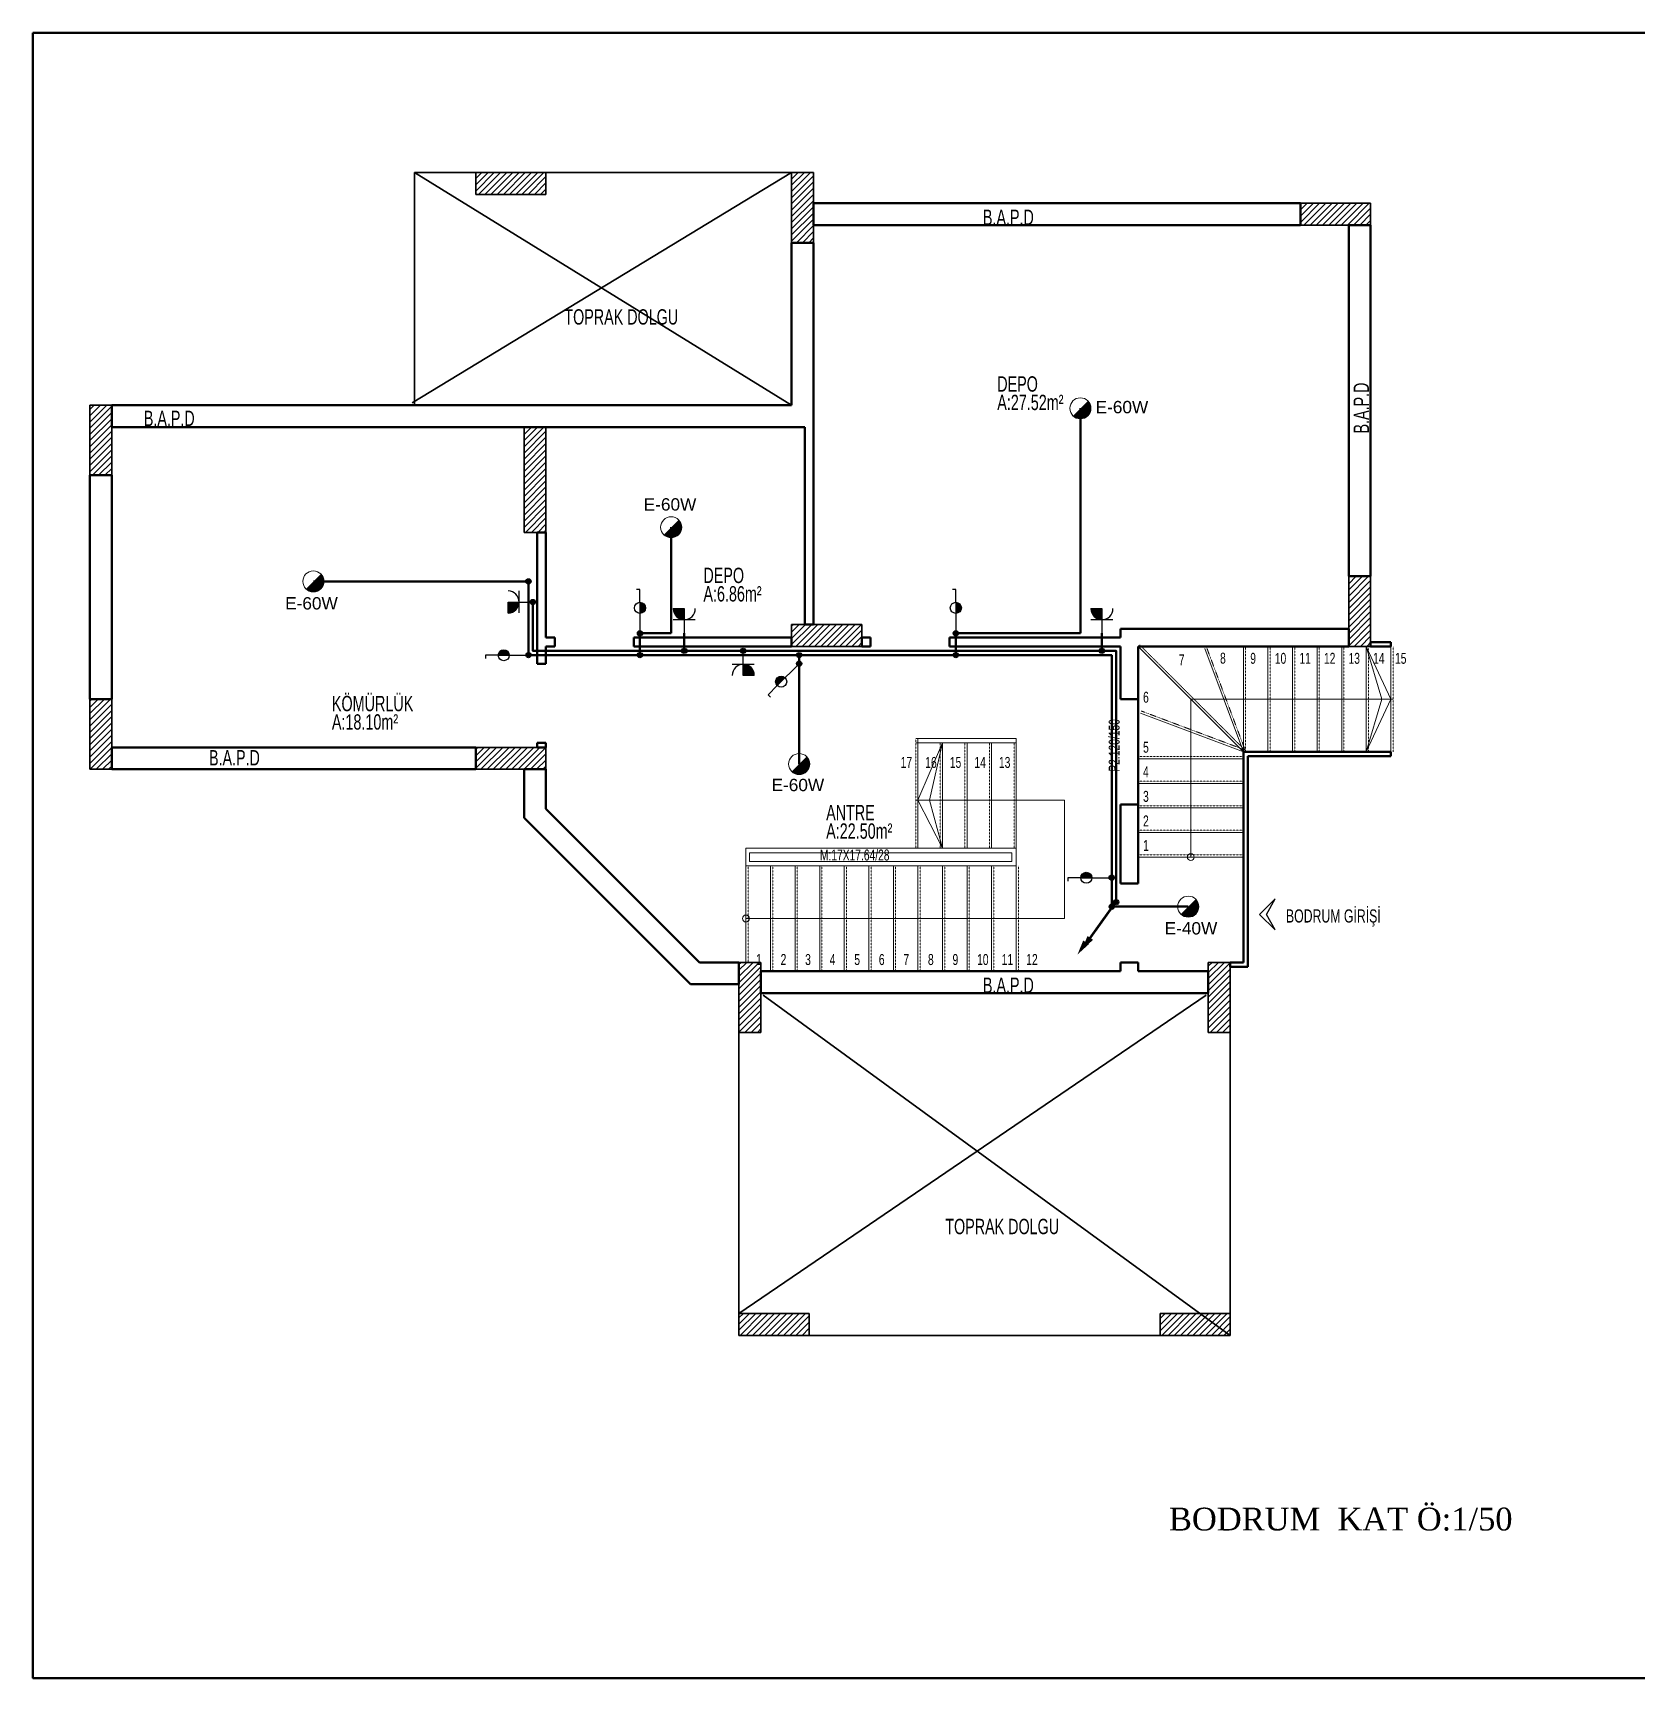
# Model space of a CAD drawing. Header units: millimetres. Extents: x -1928 to 11205, y 969 to 2843.
# Drawn here: x 1235 to 3062, y 969 to 2843 of the extents above; entities that cross this region are included whole.
import ezdxf
from ezdxf.enums import TextEntityAlignment as Align

# ---------------------------------------------------------------- set-up
doc = ezdxf.new("R2010")
doc.units = ezdxf.units.MM
doc.linetypes.add('__ZG_T_P__9', pattern=[0.1, 0, -0.1])
doc.linetypes.add('DASHDOT', pattern=[25.4, 12.7, -6.35, 0, -6.35])
for name, color, linetype, lineweight in [('1', 180, 'Continuous', 50), ('2', 240, 'Continuous', 35), ('AYD.LİNYESİ', 1, 'Continuous', 50), ('DİYAFON', 41, 'DASHDOT', 20), ('DUVAR', 7, 'Continuous', 25), ('EHAT_PRIZ', 4, 'Continuous', 50), ('ELEKT', 2, 'Continuous', 50), ('SEMBOL', 3, 'Continuous', 18), ('ZİL', 53, 'DASHDOT', 20)]:
    doc.layers.add(name, color=color, linetype=linetype, lineweight=lineweight)
for name, color, linetype, lineweight, true_color in [('10', 7, 'Continuous', 13, 0xffc4c4), ('11', 7, '__ZG_T_P__9', 13, 0xffc4c4), ('6', 7, 'Continuous', 25, 0x5454ff)]:
    doc.layers.add(name, color=color, linetype=linetype, lineweight=lineweight, true_color=true_color)
for name, color, linetype in [('H', 3, 'Continuous'), ('hat', 3, 'Continuous'), ('LAMBA', 1, 'Continuous'), ('priz', 4, 'Continuous'), ('S', 2, 'Continuous'), ('ışık', 1, 'Continuous')]:
    doc.layers.add(name, color=color, linetype=linetype)
doc.styles.add('ARIAL', font='arial.ttf')
doc.styles.add('MEKAN', font='times.ttf')
doc.styles.add('TXTX', font='arial.ttf')

# ---------------------------------------------------------------- blocks, each defined once
blk = doc.blocks.new('ELAMBA')
at = {"layer": 'LAMBA', "const_width": 15}
blk.add_lwpolyline([(-20.3, -5.3, 1), (-9.7, 5.3, 1)], format="xyb", dxfattribs=at)
at = {"layer": 'SEMBOL'}
blk.add_circle((-15, 0), 15, dxfattribs=at)
blk = doc.blocks.new('B')
at = {"layer": 'hat'}
blk.add_hatch(color=256, dxfattribs=at).paths.add_polyline_path([(3, -0.1, 1), (-3, -0.1, 1)])
blk.add_circle((0, -0.1), 3, dxfattribs=at)
blk = doc.blocks.new('NORA')
for p, q in [((0, 0.228), (-0.032, 0.228)), ((0, 0.105), (0, 0.228))]:
    blk.add_line(p, q)
blk.add_circle((0, 0.053), 0.0525)
blk = doc.blocks.new('A')
at = {"layer": 'S', "xscale": 100, "yscale": 100, "zscale": 100, "rotation": 180}
blk.add_blockref('NORA', (0, 0), dxfattribs=at)

msp = doc.modelspace()

# ---------------------------------------------------------------- hatches: boundary and pattern name
at = {"layer": 'priz'}
for points in [[(1789.1, 2194.6), (1776.5, 2194.6), (1776.5, 2182, 0.414214)], [(1977.2, 2174.6), (1977.2, 2187.2), (1964.6, 2187.2, 0.414214)], [(2453.3, 2174.6), (2453.3, 2187.2), (2440.7, 2187.2, 0.414214)], [(2044.5, 2123.5), (2044.5, 2110.9), (2057.1, 2110.9, 0.414214)]]:
    msp.add_hatch(color=4, dxfattribs=at).paths.add_polyline_path(points)
at = {"layer": 'ışık'}
for points in [[(1926.7, 2181.6, 0.414214), (1933, 2187.9, 0.414214), (1926.7, 2194.2)], [(2286.8, 2181.6, 0.414214), (2293.1, 2187.9, 0.414214), (2286.8, 2194.2)], [(1777.9, 2134, 0.414214), (1771.6, 2140.3, 0.414214), (1765.3, 2134)], [(2092.2, 2108.3, 0.414214), (2083.3, 2108.3, 0.414214), (2083.3, 2099.4)], [(2441.9, 1880.4, 0.414214), (2435.6, 1886.7, 0.414214), (2429.3, 1880.4)]]:
    msp.add_hatch(color=256, dxfattribs=at).paths.add_polyline_path(points)

# ---------------------------------------------------------------- linework, layer by layer
for p, q in [((2464.5, 1847.5), (2432, 1802)), ((2469.5, 1852.6), (2436.9, 1807.1))]:
    msp.add_line(p, q)
for points in [[(2432, 1809), (2438.3, 1804.6), (2425.5, 1793)], [(2436.9, 1814.1), (2443.2, 1809.7), (2430.4, 1798.1)]]:
    msp.add_solid(points)
at = {"layer": '1', "color": 180, "linetype": 'ByBlock', "lineweight": 50}
for p, q in [((2679.6, 2649), (2124.6, 2649)), ((2124.6, 2649), (2124.6, 2624)), ((2679.6, 2624), (2679.6, 2649)), ((2124.6, 2624), (2679.6, 2624)), ((2759.6, 2624), (2734.6, 2624)), ((2734.6, 2624), (2734.6, 2224)), ((2759.6, 2224), (2759.6, 2624)), ((2099.6, 2604), (2099.6, 2419)), ((2124.6, 2604), (2099.6, 2604)), ((2124.6, 2419), (2124.6, 2604)), ((2099.6, 2419), (1324.6, 2419)), ((1324.6, 2419), (1324.6, 2394)), ((2124.6, 2394), (2124.6, 2419)), ((1324.6, 2394), (1794.6, 2394)), ((1794.6, 2394), (1819.6, 2394)), ((1819.6, 2394), (2114.6, 2394)), ((2114.6, 2394), (2114.6, 2169)), ((2124.6, 2169), (2124.6, 2394)), ((1324.6, 2339), (1299.6, 2339)), ((1299.6, 2339), (1299.6, 2084)), ((1324.6, 2084), (1324.6, 2339)), ((1809.6, 2274), (1809.6, 2124)), ((1819.6, 2274), (1809.6, 2274)), ((1819.6, 2154), (1819.6, 2274)), ((2734.6, 2224), (2759.6, 2224)), ((2114.6, 2169), (2124.6, 2169)), ((2494.6, 2164), (2474.6, 2164)), ((2474.6, 2164), (2474.6, 2154)), ((2734.6, 2164), (2494.6, 2164)), ((2734.6, 2144), (2734.6, 2164)), ((1829.6, 2154), (1819.6, 2154)), ((1819.6, 2144), (1829.6, 2144)), ((1819.6, 2124), (1819.6, 2144)), ((1829.6, 2154), (1829.6, 2144)), ((1919.6, 2144), (1919.6, 2154)), ((2099.6, 2154), (1919.6, 2154)), ((1919.6, 2144), (2099.6, 2144)), ((2099.6, 2144), (2099.6, 2154)), ((2189.6, 2154), (2179.6, 2154)), ((2179.6, 2154), (2179.6, 2144)), ((2179.6, 2144), (2189.6, 2144)), ((2189.6, 2154), (2189.6, 2144)), ((2279.6, 2144), (2279.6, 2154)), ((2474.6, 2154), (2279.6, 2154)), ((2279.6, 2144), (2474.6, 2144)), ((2474.6, 2144), (2474.6, 2084)), ((2494.6, 2084), (2494.6, 2144)), ((2494.6, 2144), (2734.6, 2144)), ((2782.6, 2149), (2759.6, 2149)), ((2759.6, 2149), (2759.6, 2144)), ((2759.6, 2144), (2782.6, 2144)), ((2782.6, 2144), (2782.6, 2149)), ((1819.6, 2124), (1809.6, 2124)), ((1299.6, 2084), (1324.6, 2084)), ((2494.6, 2084), (2474.6, 2084)), ((1739.6, 2029), (1324.6, 2029)), ((1324.6, 2029), (1324.6, 2004)), ((1739.6, 2004), (1739.6, 2029)), ((1809.6, 2034), (1819.6, 2034)), ((1809.6, 2034), (1809.6, 2029)), ((1809.6, 2029), (1819.6, 2029)), ((1819.6, 2029), (1819.6, 2034)), ((2614.6, 1784), (2614.6, 2024)), ((2614.6, 2024), (2614.6, 1784)), ((2616.6, 2024), (2614.6, 2024)), ((2754.6, 2024), (2616.6, 2024)), ((2619.6, 2019), (2754.6, 2019)), ((2619.6, 1779), (2619.6, 2019)), ((2782.6, 2024), (2754.6, 2024)), ((2754.6, 2019), (2782.6, 2019)), ((2782.6, 2019), (2782.6, 2024)), ((1324.6, 2004), (1739.6, 2004)), ((1809.6, 2004), (1794.6, 2004)), ((1794.6, 2004), (1794.6, 1948.7)), ((1819.6, 2004), (1809.6, 2004)), ((1819.6, 1959), (1819.6, 2004)), ((1994.6, 1784), (1819.6, 1959)), ((2474.6, 1964), (2494.6, 1964)), ((2474.6, 1964), (2474.6, 1874)), ((2494.6, 1874), (2494.6, 1964)), ((1794.6, 1948.7), (1984.2, 1759)), ((2494.6, 1874), (2474.6, 1874)), ((2039.6, 1784), (1994.6, 1784)), ((2039.6, 1774), (2039.6, 1784)), ((2474.6, 1784), (2494.6, 1784)), ((2474.6, 1784), (2474.6, 1774)), ((2494.6, 1774), (2494.6, 1784)), ((2614.6, 1784), (2599.6, 1784)), ((2599.6, 1784), (2599.6, 1779)), ((2039.6, 1759), (2039.6, 1774)), ((2474.6, 1774), (2064.6, 1774)), ((2064.6, 1774), (2064.6, 1749)), ((2574.6, 1774), (2494.6, 1774)), ((2574.6, 1749), (2574.6, 1774)), ((2599.6, 1779), (2614.6, 1779)), ((2614.6, 1779), (2619.6, 1779)), ((1984.2, 1759), (2039.6, 1759)), ((2064.6, 1749), (2474.6, 1749)), ((2474.6, 1749), (2494.6, 1749)), ((2494.6, 1749), (2574.6, 1749))]:
    msp.add_line(p, q, dxfattribs=at)
at = {"layer": '10', "color": 254, "linetype": 'ByBlock', "lineweight": 13, "true_color": 0xffc4c4}
for p, q in [((2614.6, 2024), (2494.6, 2144)), ((2614.6, 2024), (2570.5, 2141.5)), ((2614.6, 2024), (2614.6, 2144)), ((2642.6, 2024), (2642.6, 2144)), ((2670.6, 2024), (2670.6, 2144)), ((2698.6, 2024), (2698.6, 2144)), ((2726.6, 2024), (2726.6, 2144)), ((2754.6, 2024), (2754.6, 2144)), ((2782.6, 2084), (2754.6, 2144)), ((2754.6, 2144), (2772.2, 2084)), ((2782.6, 2024), (2782.6, 2144)), ((2554.6, 1904), (2554.6, 2084)), ((2785.1, 2084), (2554.6, 2084)), ((2772.2, 2084), (2754.6, 2024)), ((2754.6, 2024), (2782.6, 2084)), ((2614.6, 2024), (2497.1, 2068.1)), ((2241.1, 2039), (2355.6, 2039)), ((2241.1, 2034), (2355.6, 2034)), ((2243.6, 1914), (2243.6, 2039)), ((2243.6, 1969), (2271.6, 2034)), ((2271.6, 2034), (2256.6, 1969)), ((2271.6, 1914), (2271.6, 2034)), ((2299.6, 1914), (2299.6, 2034)), ((2327.6, 1914), (2327.6, 2034)), ((2355.6, 1894), (2355.6, 2039)), ((2495.6, 2016), (2614.6, 2016)), ((2495.6, 1988), (2614.6, 1988)), ((2241.1, 1969), (2410.6, 1969)), ((2271.6, 1914), (2243.6, 1969)), ((2256.6, 1969), (2271.6, 1914)), ((2410.6, 1969), (2410.6, 1834)), ((2494.6, 1874), (2494.6, 1954)), ((2495.6, 1960), (2614.6, 1960)), ((2495.6, 1932), (2614.6, 1932)), ((2047.6, 1914), (2355.6, 1914)), ((2047.6, 1914), (2047.6, 1784)), ((2355.6, 1894), (2047.6, 1894)), ((2051.6, 1909), (2350.6, 1909)), ((2051.6, 1899), (2051.6, 1909)), ((2350.6, 1899), (2051.6, 1899)), ((2075.6, 1894), (2075.6, 1774)), ((2103.6, 1894), (2103.6, 1774)), ((2131.6, 1894), (2131.6, 1774)), ((2159.6, 1894), (2159.6, 1774)), ((2187.6, 1894), (2187.6, 1774)), ((2215.6, 1894), (2215.6, 1774)), ((2243.6, 1894), (2243.6, 1774)), ((2271.6, 1894), (2271.6, 1774)), ((2299.6, 1894), (2299.6, 1774)), ((2327.6, 1894), (2327.6, 1774)), ((2350.6, 1909), (2350.6, 1899)), ((2355.6, 1894), (2355.6, 1774)), ((2495.6, 1904), (2614.6, 1904)), ((2047.6, 1834), (2410.6, 1834))]:
    msp.add_line(p, q, dxfattribs=at)
for centre in [(2554.6, 1904), (2047.6, 1834)]:
    msp.add_circle(centre, 3.92, dxfattribs=at)
at = {"layer": '11', "color": 254, "linetype": '__ZG_T_P__9', "lineweight": 13, "true_color": 0xffc4c4}
for p, q in [((2616.4, 2025.8), (2496.4, 2145.8)), ((2616.9, 2024.9), (2572.8, 2142.4)), ((2617.1, 2024), (2617.1, 2144)), ((2645.1, 2024), (2645.1, 2144)), ((2673.1, 2024), (2673.1, 2144)), ((2701.1, 2024), (2701.1, 2144)), ((2729.1, 2024), (2729.1, 2144)), ((2757.1, 2024), (2757.1, 2141.5)), ((2785.1, 2024), (2785.1, 2144)), ((2615.5, 2026.4), (2498, 2070.5)), ((2241.1, 1914), (2241.1, 2039)), ((2269.1, 1914), (2269.1, 2034)), ((2297.1, 1914), (2297.1, 2034)), ((2325.1, 1914), (2325.1, 2034)), ((2353.1, 1914), (2353.1, 2034)), ((2495.6, 2018.5), (2614.6, 2018.5)), ((2495.6, 1990.5), (2614.6, 1990.5)), ((2495.6, 1962.5), (2614.6, 1962.5)), ((2495.6, 1934.5), (2614.6, 1934.5)), ((2050.1, 1894), (2050.1, 1784)), ((2078.1, 1894), (2078.1, 1774)), ((2106.1, 1894), (2106.1, 1774)), ((2134.1, 1894), (2134.1, 1774)), ((2162.1, 1894), (2162.1, 1774)), ((2190.1, 1894), (2190.1, 1774)), ((2218.1, 1894), (2218.1, 1774)), ((2246.1, 1894), (2246.1, 1774)), ((2274.1, 1894), (2274.1, 1774)), ((2302.1, 1894), (2302.1, 1774)), ((2330.1, 1894), (2330.1, 1774)), ((2358.1, 1894), (2358.1, 1774)), ((2495.6, 1906.5), (2614.6, 1906.5)), ((2614.6, 1904), (2589.6, 1904))]:
    msp.add_line(p, q, dxfattribs=at)
at = {"layer": '2', "color": 240, "linetype": 'ByBlock', "lineweight": 35}
for p, q in [((2099.6, 2684), (1667.1, 2421.5)), ((1669.6, 2419), (1669.6, 2684)), ((1669.6, 2684), (2099.6, 2684)), ((2099.6, 2419), (1669.6, 2684)), ((1739.6, 2670), (1753.6, 2684)), ((1739.6, 2662.9), (1760.7, 2684)), ((1739.6, 2677.1), (1746.6, 2684)), ((1819.6, 2684), (1739.6, 2684)), ((1739.6, 2684), (1739.6, 2659)), ((1742.8, 2659), (1767.8, 2684)), ((1749.9, 2659), (1774.9, 2684)), ((1756.9, 2659), (1781.9, 2684)), ((1764, 2659), (1789, 2684)), ((1771.1, 2659), (1796.1, 2684)), ((1778.1, 2659), (1803.1, 2684)), ((1785.2, 2659), (1810.2, 2684)), ((1792.3, 2659), (1817.3, 2684)), ((1819.6, 2659), (1819.6, 2684)), ((2099.6, 2662.3), (2121.3, 2684)), ((2099.6, 2676.4), (2107.2, 2684)), ((2099.6, 2669.4), (2114.3, 2684)), ((2099.6, 2683.5), (2100.1, 2684)), ((2124.6, 2684), (2099.6, 2684)), ((2099.6, 2684), (2099.6, 2604)), ((2124.6, 2649), (2124.6, 2684)), ((1799.3, 2659), (1819.6, 2679.3)), ((1806.4, 2659), (1819.6, 2672.2)), ((1813.5, 2659), (1819.6, 2665.1)), ((2099.6, 2655.2), (2124.6, 2680.2)), ((2099.6, 2648.2), (2124.6, 2673.2)), ((2099.6, 2641.1), (2124.6, 2666.1)), ((1739.6, 2659), (1819.6, 2659)), ((2099.6, 2634), (2124.6, 2659)), ((2099.6, 2626.9), (2124.6, 2651.9)), ((2099.6, 2619.9), (2124.6, 2644.9)), ((2124.6, 2624), (2124.6, 2649)), ((2679.6, 2634.2), (2694.4, 2649)), ((2679.6, 2648.3), (2680.3, 2649)), ((2679.6, 2627.1), (2701.5, 2649)), ((2679.6, 2641.3), (2687.4, 2649)), ((2679.6, 2649), (2679.6, 2624)), ((2759.6, 2649), (2679.6, 2649)), ((2683.6, 2624), (2708.6, 2649)), ((2690.7, 2624), (2715.7, 2649)), ((2697.7, 2624), (2722.7, 2649)), ((2704.8, 2624), (2729.8, 2649)), ((2711.9, 2624), (2736.9, 2649)), ((2718.9, 2624), (2743.9, 2649)), ((2726, 2624), (2751, 2649)), ((2733.1, 2624), (2758.1, 2649)), ((2740.2, 2624), (2759.6, 2643.5)), ((2759.6, 2624), (2759.6, 2649)), ((2099.6, 2612.8), (2124.6, 2637.8)), ((2099.6, 2605.7), (2124.6, 2630.7)), ((2747.2, 2624), (2759.6, 2636.4)), ((2754.3, 2624), (2759.6, 2629.3)), ((2105, 2604), (2124.6, 2623.7)), ((2112, 2604), (2124.6, 2616.6)), ((2119.1, 2604), (2124.6, 2609.5)), ((2124.6, 2604), (2124.6, 2624)), ((2679.6, 2624), (2734.6, 2624)), ((2734.6, 2624), (2759.6, 2624)), ((2099.6, 2604), (2124.6, 2604)), ((1299.6, 2399.7), (1318.9, 2419)), ((1299.6, 2413.8), (1304.8, 2419)), ((1299.6, 2406.8), (1311.9, 2419)), ((1324.6, 2419), (1299.6, 2419)), ((1299.6, 2419), (1299.6, 2339)), ((1324.6, 2394), (1324.6, 2419)), ((1299.6, 2392.6), (1324.6, 2417.6)), ((1299.6, 2385.6), (1324.6, 2410.6)), ((1299.6, 2378.5), (1324.6, 2403.5)), ((1299.6, 2371.4), (1324.6, 2396.4)), ((1299.6, 2364.3), (1324.6, 2389.3)), ((1299.6, 2357.3), (1324.6, 2382.3)), ((1324.6, 2339), (1324.6, 2394)), ((1794.6, 2371.4), (1817.2, 2394)), ((1794.6, 2385.6), (1803, 2394)), ((1794.6, 2378.5), (1810.1, 2394)), ((1794.6, 2392.7), (1796, 2394)), ((1819.6, 2394), (1794.6, 2394)), ((1794.6, 2394), (1794.6, 2274)), ((1794.6, 2364.4), (1819.6, 2389.4)), ((1794.6, 2357.3), (1819.6, 2382.3)), ((1819.6, 2274), (1819.6, 2394)), ((1299.6, 2350.2), (1324.6, 2375.2)), ((1299.6, 2343.1), (1324.6, 2368.1)), ((1794.6, 2350.2), (1819.6, 2375.2)), ((1794.6, 2343.2), (1819.6, 2368.2)), ((1302.6, 2339), (1324.6, 2361.1)), ((1309.6, 2339), (1324.6, 2354)), ((1316.7, 2339), (1324.6, 2346.9)), ((1794.6, 2336.1), (1819.6, 2361.1)), ((1794.6, 2329), (1819.6, 2354)), ((1794.6, 2321.9), (1819.6, 2346.9)), ((1299.6, 2339), (1324.6, 2339)), ((1323.8, 2339), (1324.6, 2339.8)), ((1794.6, 2314.9), (1819.6, 2339.9)), ((1794.6, 2307.8), (1819.6, 2332.8)), ((1794.6, 2300.7), (1819.6, 2325.7)), ((1794.6, 2293.7), (1819.6, 2318.7)), ((1794.6, 2286.6), (1819.6, 2311.6)), ((1794.6, 2279.5), (1819.6, 2304.5)), ((1796.2, 2274), (1819.6, 2297.4)), ((1803.3, 2274), (1819.6, 2290.4)), ((1794.6, 2274), (1809.6, 2274)), ((1809.6, 2274), (1819.6, 2274)), ((1810.3, 2274), (1819.6, 2283.3)), ((1817.4, 2274), (1819.6, 2276.2)), ((2734.6, 2208.4), (2750.3, 2224)), ((2734.6, 2222.5), (2736.1, 2224)), ((2734.6, 2201.3), (2757.3, 2224)), ((2734.6, 2215.4), (2743.2, 2224)), ((2759.6, 2224), (2734.6, 2224)), ((2734.6, 2224), (2734.6, 2164)), ((2734.6, 2194.2), (2759.6, 2219.2)), ((2734.6, 2187.1), (2759.6, 2212.1)), ((2759.6, 2149), (2759.6, 2224)), ((2734.6, 2180.1), (2759.6, 2205.1)), ((2734.6, 2173), (2759.6, 2198)), ((2734.6, 2165.9), (2759.6, 2190.9)), ((2734.6, 2158.9), (2759.6, 2183.9)), ((2734.6, 2151.8), (2759.6, 2176.8)), ((2099.6, 2153.2), (2115.5, 2169)), ((2099.6, 2167.3), (2101.3, 2169)), ((2099.6, 2146.1), (2122.5, 2169)), ((2099.6, 2160.3), (2108.4, 2169)), ((2099.6, 2169), (2099.6, 2154)), ((2114.6, 2169), (2099.6, 2169)), ((2104.6, 2144), (2129.6, 2169)), ((2111.7, 2144), (2136.7, 2169)), ((2124.6, 2169), (2114.6, 2169)), ((2118.7, 2144), (2143.7, 2169)), ((2179.6, 2169), (2124.6, 2169)), ((2125.8, 2144), (2150.8, 2169)), ((2132.9, 2144), (2157.9, 2169)), ((2139.9, 2144), (2164.9, 2169)), ((2147, 2144), (2172, 2169)), ((2154.1, 2144), (2179.1, 2169)), ((2161.2, 2144), (2179.6, 2162.5)), ((2179.6, 2154), (2179.6, 2169)), ((2734.6, 2144.7), (2759.6, 2169.7)), ((2734.6, 2164), (2734.6, 2144)), ((2741, 2144), (2759.6, 2162.6)), ((2099.6, 2154), (2099.6, 2144)), ((2099.6, 2144), (2179.6, 2144)), ((2168.2, 2144), (2179.6, 2155.4)), ((2175.3, 2144), (2179.6, 2148.3)), ((2179.6, 2144), (2179.6, 2154)), ((2734.6, 2144), (2759.6, 2144)), ((2748.1, 2144), (2759.6, 2155.6)), ((2755.1, 2144), (2759.6, 2148.5)), ((2759.6, 2144), (2759.6, 2149)), ((1299.6, 2060.3), (1323.3, 2084)), ((1299.6, 2074.4), (1309.2, 2084)), ((1299.6, 2067.4), (1316.3, 2084)), ((1299.6, 2081.5), (1302.1, 2084)), ((1324.6, 2084), (1299.6, 2084)), ((1299.6, 2084), (1299.6, 2004)), ((1324.6, 2029), (1324.6, 2084)), ((1299.6, 2053.2), (1324.6, 2078.2)), ((1299.6, 2046.1), (1324.6, 2071.1)), ((1299.6, 2039.1), (1324.6, 2064.1)), ((1299.6, 2032), (1324.6, 2057)), ((1299.6, 2024.9), (1324.6, 2049.9)), ((1299.6, 2017.9), (1324.6, 2042.9)), ((1299.6, 2010.8), (1324.6, 2035.8)), ((1299.9, 2004), (1324.6, 2028.7)), ((1324.6, 2004), (1324.6, 2029)), ((1739.6, 2005.3), (1763.3, 2029)), ((1739.6, 2019.5), (1749.2, 2029)), ((1739.6, 2012.4), (1756.2, 2029)), ((1739.6, 2026.5), (1742.1, 2029)), ((1739.6, 2029), (1739.6, 2004)), ((1809.6, 2029), (1739.6, 2029)), ((1745.4, 2004), (1770.4, 2029)), ((1752.5, 2004), (1777.5, 2029)), ((1759.5, 2004), (1784.5, 2029)), ((1766.6, 2004), (1791.6, 2029)), ((1773.7, 2004), (1798.7, 2029)), ((1780.7, 2004), (1805.7, 2029)), ((1787.8, 2004), (1812.8, 2029)), ((1794.9, 2004), (1819.6, 2028.7)), ((1819.6, 2029), (1809.6, 2029)), ((1819.6, 2004), (1819.6, 2029)), ((1307, 2004), (1324.6, 2021.6)), ((1314.1, 2004), (1324.6, 2014.6)), ((1321.1, 2004), (1324.6, 2007.5)), ((1802, 2004), (1819.6, 2021.7)), ((1809, 2004), (1819.6, 2014.6)), ((1816.1, 2004), (1819.6, 2007.5)), ((1299.6, 2004), (1324.6, 2004)), ((1739.6, 2004), (1794.6, 2004)), ((1794.6, 2004), (1809.6, 2004)), ((1809.6, 2004), (1819.6, 2004)), ((2039.6, 1767.9), (2055.7, 1784)), ((2039.6, 1782.1), (2041.6, 1784)), ((2039.6, 1760.8), (2062.8, 1784)), ((2039.6, 1775), (2048.6, 1784)), ((2064.6, 1784), (2039.6, 1784)), ((2039.6, 1784), (2039.6, 1774)), ((2064.6, 1774), (2064.6, 1784)), ((2574.6, 1765.5), (2593.1, 1784)), ((2574.6, 1779.7), (2579, 1784)), ((2574.6, 1772.6), (2586.1, 1784)), ((2599.6, 1784), (2574.6, 1784)), ((2574.6, 1784), (2574.6, 1774)), ((2574.6, 1758.4), (2599.6, 1783.4)), ((2599.6, 1779), (2599.6, 1784)), ((2039.6, 1753.8), (2064.6, 1778.8)), ((2039.6, 1774), (2039.6, 1759)), ((2039.6, 1746.7), (2064.6, 1771.7)), ((2039.6, 1739.6), (2064.6, 1764.6)), ((2064.6, 1749), (2064.6, 1774)), ((2574.6, 1751.4), (2599.6, 1776.4)), ((2574.6, 1774), (2574.6, 1749)), ((2574.6, 1744.3), (2599.6, 1769.3)), ((2574.6, 1737.2), (2599.6, 1762.2)), ((2599.6, 1704), (2599.6, 1779)), ((2039.6, 1759), (2039.6, 1704)), ((2039.6, 1732.6), (2064.6, 1757.6)), ((2039.6, 1725.5), (2064.6, 1750.5)), ((2039.6, 1384), (2572.1, 1746.5)), ((2039.6, 1718.4), (2064.6, 1743.4)), ((2064.6, 1704), (2064.6, 1749)), ((2067.1, 1746.5), (2599.6, 1359)), ((2574.6, 1730.2), (2599.6, 1755.2)), ((2574.6, 1749), (2574.6, 1704)), ((2574.6, 1723.1), (2599.6, 1748.1)), ((2039.6, 1711.3), (2064.6, 1736.3)), ((2039.6, 1704.3), (2064.6, 1729.3)), ((2574.6, 1716), (2599.6, 1741)), ((2574.6, 1708.9), (2599.6, 1733.9)), ((2576.8, 1704), (2599.6, 1726.9)), ((2046.4, 1704), (2064.6, 1722.2)), ((2053.5, 1704), (2064.6, 1715.1)), ((2060.6, 1704), (2064.6, 1708.1)), ((2583.8, 1704), (2599.6, 1719.8)), ((2590.9, 1704), (2599.6, 1712.7)), ((2039.6, 1384), (2039.6, 1704)), ((2039.6, 1704), (2064.6, 1704)), ((2574.6, 1704), (2599.6, 1704)), ((2598, 1704), (2599.6, 1705.7)), ((2599.6, 1384), (2599.6, 1704)), ((2039.6, 1371.9), (2051.7, 1384)), ((2039.6, 1364.9), (2058.8, 1384)), ((2039.6, 1379), (2044.6, 1384)), ((2039.6, 1384), (2039.6, 1359)), ((2119.6, 1384), (2039.6, 1384)), ((2040.8, 1359), (2065.8, 1384)), ((2047.9, 1359), (2072.9, 1384)), ((2055, 1359), (2080, 1384)), ((2062.1, 1359), (2087.1, 1384)), ((2069.1, 1359), (2094.1, 1384)), ((2076.2, 1359), (2101.2, 1384)), ((2083.3, 1359), (2108.3, 1384)), ((2090.3, 1359), (2115.3, 1384)), ((2097.4, 1359), (2119.6, 1381.2)), ((2104.5, 1359), (2119.6, 1374.1)), ((2119.6, 1359), (2119.6, 1384)), ((2519.6, 1371.1), (2532.5, 1384)), ((2519.6, 1364), (2539.6, 1384)), ((2519.6, 1378.2), (2525.5, 1384)), ((2519.6, 1384), (2519.6, 1359)), ((2599.6, 1384), (2519.6, 1384)), ((2521.7, 1359), (2546.7, 1384)), ((2528.7, 1359), (2553.7, 1384)), ((2535.8, 1359), (2560.8, 1384)), ((2542.9, 1359), (2567.9, 1384)), ((2550, 1359), (2575, 1384)), ((2557, 1359), (2582, 1384)), ((2564.1, 1359), (2589.1, 1384)), ((2571.2, 1359), (2596.2, 1384)), ((2578.2, 1359), (2599.6, 1380.4)), ((2585.3, 1359), (2599.6, 1373.3)), ((2599.6, 1359), (2599.6, 1384)), ((2039.6, 1359), (2119.6, 1359)), ((2111.6, 1359), (2119.6, 1367.1)), ((2118.6, 1359), (2119.6, 1360)), ((2119.6, 1359), (2519.6, 1359)), ((2519.6, 1359), (2599.6, 1359)), ((2592.4, 1359), (2599.6, 1366.2)), ((2599.5, 1359), (2599.6, 1359.2))]:
    msp.add_line(p, q, dxfattribs=at)
at = {"layer": '6', "color": 173, "linetype": 'ByBlock', "lineweight": 25, "true_color": 0x5454ff}
for p, q in [((2650.7, 1856.4), (2633, 1838.7)), ((2641, 1838.7), (2650.7, 1856.4)), ((2633, 1838.7), (2650.7, 1821)), ((2650.7, 1821), (2641, 1838.7))]:
    msp.add_line(p, q, dxfattribs=at)
at = {"layer": 'AYD.LİNYESİ'}
for p, q in [((2428.8, 2415.3), (2428.8, 2159)), ((1962.3, 2279.8), (1962.3, 2159)), ((1962.3, 2159), (1926.7, 2159)), ((2428.8, 2159), (2286.8, 2159))]:
    msp.add_line(p, q, dxfattribs=at)
for points in [[(1554.5, 2218.1), (1799.6, 2218.1)], [(2464.5, 1847.5), (2464.5, 2134), (2464.5, 2134), (1809.6, 2134), (1799.6, 2134), (1799.6, 2218.1)], [(1926.7, 2134.2), (1926.7, 2154), (1926.7, 2159)], [(2286.8, 2134), (2286.8, 2154), (2286.8, 2159)], [(2108.2, 2010), (2108.2, 2134)], [(2464.5, 1847.5), (2464.5, 1847.5), (2551.7, 1847.5)]]:
    msp.add_lwpolyline(points, dxfattribs=at)
at = {"layer": 'DUVAR', "color": 7, "linetype": 'ByBlock', "lineweight": 50}
msp.add_line((2494.6, 1964), (2494.6, 2084), dxfattribs=at)
at = {"layer": 'EHAT_PRIZ'}
for points in [[(1804.6, 2194.6), (1804.6, 2144), (1804.6, 2139), (1977.2, 2139), (2044.5, 2139), (2453.3, 2139), (2464.5, 2139), (2469.5, 2139), (2469.5, 1852.6)], [(1977.2, 2159), (1977.2, 2139)], [(2453.3, 2159), (2453.3, 2139)]]:
    msp.add_lwpolyline(points, dxfattribs=at)
at = {"layer": 'ELEKT', "color": 11, "true_color": 0xff8088}
msp.add_lwpolyline([(1234.8, 2843.1), (7106.8, 2843.1), (7106.8, 968.5), (1234.8, 968.5)], close=True, dxfattribs=at)
at = {"layer": 'H', "linetype": 'Continuous'}
for p, q in [((1926.7, 2194.2), (1926.7, 2159)), ((2286.8, 2194.2), (2286.8, 2159)), ((1765.3, 2134), (1800.5, 2134)), ((2083.3, 2099.4), (2108.2, 2124.3)), ((2429.3, 1880.4), (2464.5, 1880.4))]:
    msp.add_line(p, q, dxfattribs=at)
at = {"layer": 'priz', "color": 4}
for p, q in [((1776.5, 2194.6), (1804.6, 2194.6)), ((1776.5, 2182), (1776.5, 2194.6)), ((1789.1, 2182.1), (1789.1, 2207.2)), ((1964.6, 2187.2), (1977.2, 2187.2)), ((1964.6, 2174.6), (1989.7, 2174.6)), ((1977.2, 2187.2), (1977.2, 2159)), ((2440.7, 2187.2), (2453.3, 2187.2)), ((2440.7, 2174.6), (2465.8, 2174.6)), ((2453.3, 2187.2), (2453.3, 2159)), ((2044.5, 2110.9), (2044.5, 2139)), ((2057, 2123.5), (2031.9, 2123.5)), ((2057.1, 2110.9), (2044.5, 2110.9))]:
    msp.add_line(p, q, dxfattribs=at)
for centre, start, end in [((1776.5, 2194.6), 0, 90), ((1776.5, 2194.6), 270, 0), ((1977.2, 2187.2), 180, 270), ((1977.2, 2187.2), 270, 0), ((2453.3, 2187.2), 180, 270), ((2453.3, 2187.2), 270, 0), ((2044.5, 2110.9), 90, 180), ((2044.5, 2110.9), 0, 90)]:
    msp.add_arc(centre, 12.6, start, end, dxfattribs=at)

# ---------------------------------------------------------------- block references
at = {"layer": 'DİYAFON', "linetype": 'Continuous', "rotation": 199.6047395526663}
for p in [(1799.6, 2218.1), (1804.7, 2194.5), (1926.8, 2158.9), (2286.8, 2158.9), (1799.7, 2134), (1926.8, 2134), (1977.3, 2138.9), (2044.5, 2138.9), (2108.2, 2134), (2286.8, 2134), (2453.3, 2138.9), (2108.2, 2124.3), (2464.5, 1880.4), (2469.5, 1852.5), (2464.6, 1847.3)]:
    msp.add_blockref('B', p, dxfattribs=at)
at = {"layer": 'H', "linetype": 'Continuous', "xscale": 1.19999999999709, "yscale": 1.19999999999709, "zscale": 1.19999999999709}
for p, rotation in [((1926.7, 2181.6), 180), ((2286.8, 2181.6), 179.9999999999975), ((1777.9, 2134), 270), ((2092.2, 2108.3), 315), ((2441.9, 1880.4), 270)]:
    msp.add_blockref('A', p, dxfattribs=dict(at, rotation=rotation))
at = {"layer": 'hat', "xscale": -0.8000000000174623, "yscale": 0.7999999999883585, "zscale": 0.8, "rotation": 90}
for p in [(2428.8, 2403.3), (1962.3, 2267.8), (1554.5, 2206.1), (2108.2, 1998), (2551.7, 1835.5)]:
    msp.add_blockref('ELAMBA', p, dxfattribs=at)

# ---------------------------------------------------------------- texts
at = {"layer": '6', "color": 173, "linetype": 'ByBlock', "lineweight": 25, "true_color": 0x5454ff, "style": 'ARIAL'}
for s, height, width, p, p2 in [('B.A.P.D', 17.5, 0.666404, (2317.7, 2624.2), (2375.7, 2624.2)), ('TOPRAK DOLGU', 17.5, 0.667651, (1840.6, 2510.7), (1970.3, 2510.7)), ('DEPO', 17.5, 0.667945, (2334, 2434.3), (2380.3, 2434.3)), ('A:27.52m²', 17.5, 0.668934, (2334, 2413.3), (2409.5, 2413.3)), ('B.A.P.D', 17.5, 0.666404, (1361.3, 2395.1), (1419.2, 2395.1)), ('DEPO', 17.5, 0.667945, (1999.1, 2216.2), (2045.4, 2216.2)), ('A:6.86m²', 17.5, 0.668493, (1999.1, 2195.2), (2065.4, 2195.2)), ('8', 12.5, 0.672149, (2588, 2124.4), (2594.5, 2124.4)), ('7', 12.5, 0.672149, (2541, 2122.5), (2547.5, 2122.5)), ('9', 12.5, 0.672149, (2622.4, 2124.2), (2628.9, 2124.2)), ('10', 12.5, 0.672149, (2650.4, 2124.2), (2663.4, 2124.2)), ('11', 12.5, 0.672149, (2678.4, 2124.2), (2691.4, 2124.2)), ('12', 12.5, 0.672149, (2706.4, 2124.2), (2719.4, 2124.2)), ('13', 12.5, 0.672149, (2734.4, 2124.2), (2747.4, 2124.2)), ('14', 12.5, 0.672149, (2762.4, 2124.2), (2775.4, 2124.2)), ('15', 12.5, 0.672149, (2787.4, 2124.2), (2800.4, 2124.2)), ('KÖMÜRLÜK', 17.5, 0.669406, (1575.6, 2070.2), (1668.4, 2070.2)), ('6', 12.5, 0.672149, (2500.2, 2079.9), (2506.7, 2079.9)), ('A:18.10m²', 17.5, 0.668934, (1575.6, 2049.2), (1651.1, 2049.2)), ('B.A.P.D', 17.5, 0.666404, (1435.6, 2008.4), (1493.5, 2008.4)), ('5', 12.5, 0.672149, (2500.2, 2022.9), (2506.7, 2022.9)), ('17', 12.5, 0.672149, (2223.9, 2005.6), (2237, 2005.6)), ('16', 12.5, 0.672149, (2251.9, 2005.6), (2265, 2005.6)), ('15', 12.5, 0.672149, (2279.9, 2005.6), (2293, 2005.6)), ('14', 12.5, 0.672149, (2307.9, 2005.6), (2321, 2005.6)), ('13', 12.5, 0.672149, (2335.9, 2005.6), (2349, 2005.6)), ('4', 12.5, 0.672149, (2500.2, 1994.9), (2506.7, 1994.9)), ('3', 12.5, 0.672149, (2500.2, 1966.9), (2506.7, 1966.9)), ('ANTRE', 17.5, 0.668828, (2139, 1945.9), (2194.4, 1945.9)), ('2', 12.5, 0.672149, (2500.2, 1938.9), (2506.7, 1938.9)), ('A:22.50m²', 17.5, 0.668934, (2139, 1924.9), (2214.5, 1924.9)), ('M:17X17.64/28', 12.5, 0.669567, (2131.9, 1900.1), (2211.2, 1900.1)), ('1', 12.5, 0.672149, (2500.2, 1910.9), (2506.7, 1910.9)), ('BODRUM GİRİŞİ', 15, 0.667375, (2663.1, 1829.4), (2771.1, 1829.4)), ('1', 12.5, 0.672149, (2059, 1781), (2065.6, 1781)), ('2', 12.5, 0.672149, (2087, 1781), (2093.6, 1781)), ('3', 12.5, 0.672149, (2115, 1781), (2121.6, 1781)), ('4', 12.5, 0.672149, (2143, 1781), (2149.6, 1781)), ('5', 12.5, 0.672149, (2171, 1781), (2177.6, 1781)), ('6', 12.5, 0.672149, (2199, 1781), (2205.6, 1781)), ('7', 12.5, 0.672149, (2227, 1781), (2233.6, 1781)), ('8', 12.5, 0.672149, (2255, 1781), (2261.6, 1781)), ('9', 12.5, 0.672149, (2283, 1781), (2289.6, 1781)), ('10', 12.5, 0.672149, (2311, 1781), (2324.1, 1781)), ('11', 12.5, 0.672149, (2339, 1781), (2352.1, 1781)), ('12', 12.5, 0.672149, (2367, 1781), (2380.1, 1781)), ('B.A.P.D', 17.5, 0.666404, (2317.7, 1749.2), (2375.7, 1749.2)), ('TOPRAK DOLGU', 17.5, 0.667651, (2274.8, 1474.3), (2404.5, 1474.3))]:
    msp.add_text(s, height=height, dxfattribs=dict(at, width=width)).set_placement(p, p2, align=Align.FIT)
for s, height, width, p, p2 in [('B.A.P.D', 17.5, 0.666404, (2757.7, 2386.7), (2757.7, 2444.6)), ('P2:120/150', 12.5, 0.670088, (2473.5, 2001.3), (2473.5, 2061.2))]:
    msp.add_text(s, height=height, rotation=90, dxfattribs=dict(at, width=width)).set_placement(p, p2, align=Align.FIT)
at = {"layer": 'priz', "linetype": 'Continuous', "lineweight": 60, "style": 'MEKAN'}
msp.add_text('BODRUM  KAT Ö:1/50', height=26, dxfattribs=at).set_placement((2529.7, 1136.7))
at = {"layer": 'ZİL', "linetype": 'ByBlock', "lineweight": -2, "style": 'TXTX'}
for s, p in [('E-60W', (2446.1, 2409.7)), ('E-60W', (1931, 2298.8)), ('E-60W', (1522.3, 2186.1)), ('E-60W', (2076.7, 1979.1)), ('E-40W', (2524.8, 1815.8))]:
    msp.add_text(s, height=14.06, dxfattribs=at).set_placement(p)

doc.saveas('drawing.dxf')
